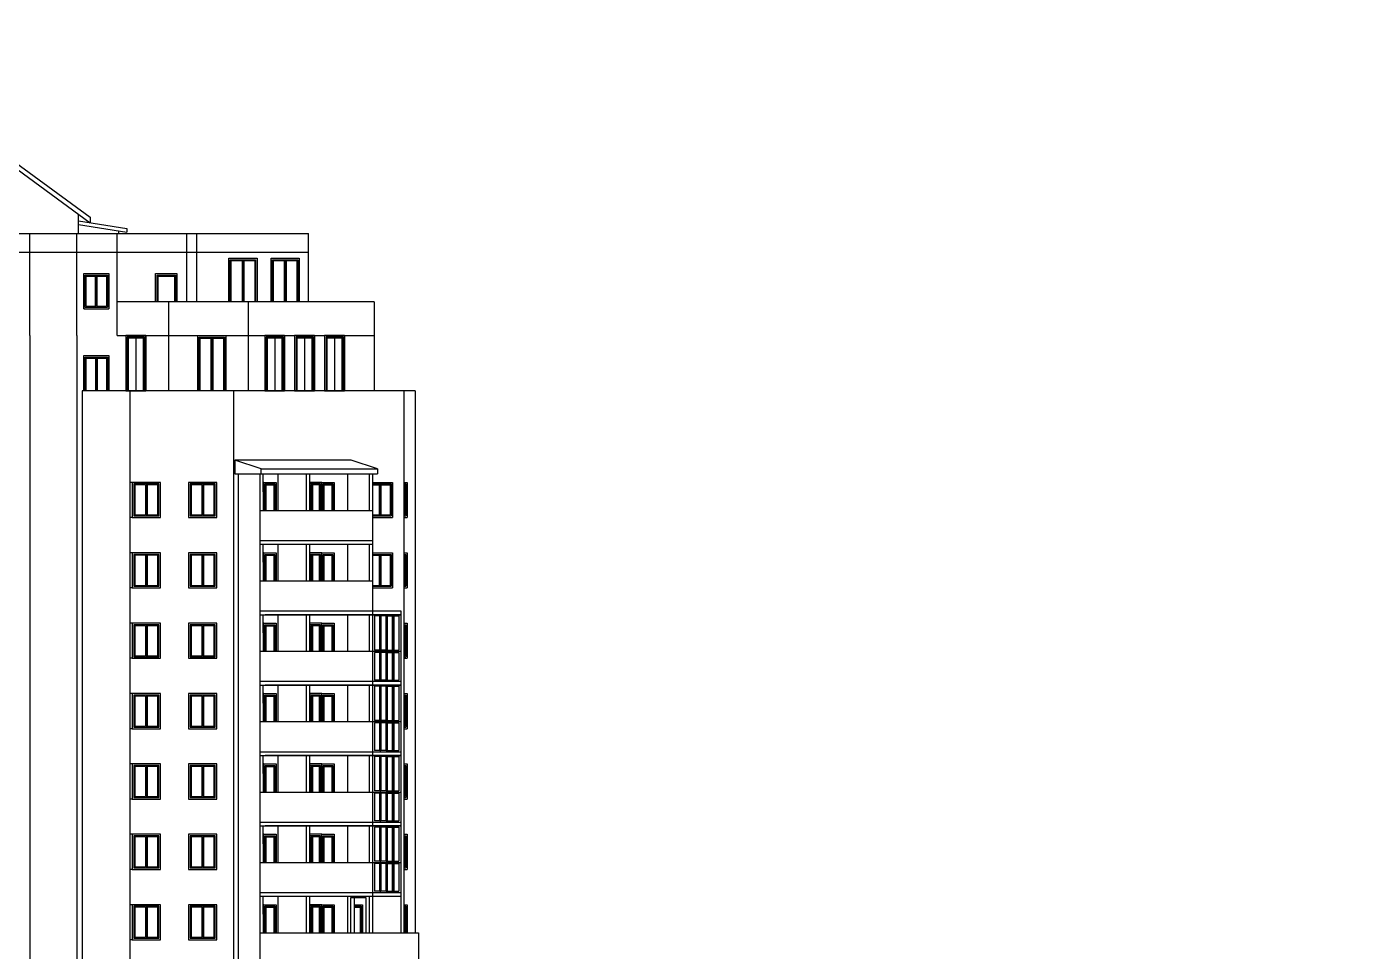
# Model space of a CAD drawing. Header units: inches. Extents: x -634 to 3638, y -6930911 to 5552.
# Drawn here: x 2093.6 to 2148.9, y 3494.1 to 3532.5 of the extents above; entities that cross this region are included whole.
import ezdxf

# ---------------------------------------------------------------- set-up
doc = ezdxf.new("R2010")
doc.units = ezdxf.units.IN
doc.header["$MEASUREMENT"] = 0
doc.linetypes.add('Dashed', pattern=[1128.888893, 564.444447, -564.444447])
for name, color, linetype, lineweight in [('ELEV', 134, 'Continuous', 18), ('фасады', 7, 'Continuous', 30), ('фасады2', 7, 'Continuous', 25)]:
    doc.layers.add(name, color=color, linetype=linetype, lineweight=lineweight)

msp = doc.modelspace()

# ---------------------------------------------------------------- hatches: boundary and pattern name
at = {"layer": 'ELEV', "linetype": 'Continuous'}
h = msp.add_hatch(dxfattribs=at)
h.set_pattern_fill('ANSI31', color=256, scale=0.01044, style=0)
h.set_pattern_definition([(45, (1262.311104, 3366.587935), (-0.02343928418428, 0.02343928418428), [])])
edge = h.paths.add_edge_path()
edge.add_ellipse((1445.78234, 3471.96182), major_axis=(0, 6932302.83262), ratio=0.00000001506, start_angle=89.999976115149, end_angle=270.000023884851)
edge.add_line((1445.67794, 3474.85168), (1445.67794, 3528.48347))
edge.add_line((1445.67794, 3528.48347), (1445.88675, 3528.48347))
edge.add_line((1445.88675, 3528.48347), (1445.88675, 3474.85168))

# ---------------------------------------------------------------- linework, layer by layer
at = {"layer": 'фасады', "ltscale": 100}
for points in [[(2091.6162, 3527.97699), (2096.28564, 3524.5706)], [(2091.6162, 3527.74701), (2096.28564, 3524.34061)], [(2095.80245, 3523.88932), (2095.80245, 3524.69311)], [(2096.28564, 3524.5706), (2096.28564, 3524.34061)], [(2095.80245, 3524.41825), (2097.80275, 3524.09686)], [(2095.80245, 3524.27039), (2097.80275, 3523.949)], [(2097.46569, 3523.88932), (2097.46569, 3524.00316)], [(2097.80275, 3524.09686), (2097.80275, 3523.949)], [(2079.46651, 3523.88932), (2105.34277, 3523.88932)], [(2093.78408, 3519.66538), (2093.78408, 3523.88932)], [(2095.72361, 3519.66538), (2095.72361, 3523.88932)], [(2097.39627, 3519.66538), (2097.39627, 3523.88932)], [(2100.2867, 3521.06687), (2100.2867, 3523.88932)], [(2100.69937, 3521.06687), (2100.69937, 3523.88932)], [(2105.34277, 3521.06687), (2105.34277, 3523.88932)], [(2105.34277, 3523.11071), (2091.6162, 3523.11071)], [(2099.53218, 3521.06687), (2097.39627, 3521.06687)], [(2099.53218, 3521.06687), (2099.53218, 3519.66538)], [(2108.06396, 3521.06687), (2099.53218, 3521.06687)], [(2102.83331, 3521.06687), (2102.83331, 3519.66538)], [(2108.06396, 3521.06687), (2108.06396, 3519.66538)], [(2093.78408, 3519.66538), (2093.78408, 3515.96701)], [(2095.72361, 3519.66538), (2095.72361, 3515.96701)], [(2097.39627, 3519.66538), (2108.06396, 3519.66538)], [(2099.53218, 3519.66538), (2099.53218, 3517.3685)], [(2099.53218, 3519.66538), (2099.53218, 3517.3685)], [(2102.83331, 3519.66538), (2102.83331, 3517.3685)], [(2102.83331, 3519.66538), (2102.83331, 3517.3685)], [(2108.06396, 3519.66538), (2108.06396, 3517.3685)], [(2095.95106, 3517.3685), (2095.95106, 3515.96701)], [(2109.7659, 3517.3685), (2095.95106, 3517.3685)], [(2097.93237, 3517.3685), (2097.93237, 3515.96701)], [(2102.22443, 3517.3685), (2102.22443, 3515.96701)], [(2109.29731, 3517.3685), (2109.29731, 3515.96701)], [(2109.7659, 3517.3685), (2109.7659, 3511.0034)], [(2093.78408, 3515.96701), (2093.78408, 3513.92317)], [(2095.72361, 3515.96701), (2095.72361, 3513.92317)], [(2095.95003, 3515.96701), (2095.95003, 3513.92317)], [(2097.93237, 3515.96701), (2097.93237, 3513.92317)], [(2102.22443, 3515.96701), (2102.22443, 3513.92317)], [(2109.29731, 3515.96701), (2109.29731, 3513.92317)], [(2102.27912, 3514.48771), (2102.27912, 3513.92317)], [(2108.19654, 3514.12652), (2108.19654, 3513.92317)], [(2093.78408, 3513.92317), (2093.78408, 3511.0034)], [(2095.72361, 3513.92317), (2095.72361, 3511.0034)], [(2095.95003, 3513.92317), (2095.95003, 3511.0034)], [(2097.93237, 3513.92317), (2097.93237, 3511.0034)], [(2102.22443, 3513.92317), (2102.22443, 3511.0034)], [(2102.27912, 3513.92317), (2108.19654, 3513.92317)], [(2102.41897, 3513.92317), (2102.41897, 3511.0034)], [(2103.31175, 3513.92317), (2103.31175, 3511.0034)], [(2103.44925, 3513.92317), (2103.45126, 3512.40489)], [(2104.06816, 3513.92317), (2104.06816, 3512.40489)], [(2105.24514, 3513.92318), (2105.24514, 3512.40489)], [(2105.38281, 3513.92318), (2105.38281, 3512.40489)], [(2106.95614, 3513.92317), (2106.95614, 3512.40489)], [(2107.85062, 3513.92318), (2107.85062, 3512.40489)], [(2107.98829, 3513.92318), (2107.98829, 3511.0034)], [(2109.29731, 3513.92317), (2109.29731, 3511.0034)], [(2109.7659, 3513.92317), (2109.7659, 3511.0034)], [(2103.31175, 3512.40489), (2107.98829, 3512.40489)], [(2093.78408, 3511.0034), (2093.78408, 3508.08363)], [(2095.72361, 3511.0034), (2095.72361, 3508.08363)], [(2095.95003, 3511.0034), (2095.95003, 3508.08363)], [(2097.93237, 3511.0034), (2097.93237, 3508.08363)], [(2102.22443, 3511.0034), (2102.22443, 3508.08363)], [(2102.41897, 3511.0034), (2102.41897, 3508.08363)], [(2103.31175, 3511.15912), (2107.99052, 3511.15912)], [(2103.31175, 3511.0034), (2103.31175, 3508.08363)], [(2103.31175, 3511.0034), (2107.98829, 3511.0034)], [(2103.44941, 3511.0034), (2103.45126, 3509.48512)], [(2104.06816, 3511.0034), (2104.06816, 3509.48512)], [(2105.24514, 3511.0034), (2105.24514, 3509.48512)], [(2105.38281, 3511.0034), (2105.38281, 3509.48512)], [(2106.95614, 3511.0034), (2106.95614, 3509.48512)], [(2107.85062, 3511.0034), (2107.85062, 3509.48512)], [(2107.98829, 3511.0034), (2107.98829, 3508.08363)], [(2109.29731, 3511.0034), (2109.29731, 3508.08363)], [(2109.7659, 3511.0034), (2109.7659, 3508.08363)], [(2103.31175, 3509.48512), (2107.98829, 3509.48512)], [(2093.78408, 3508.08363), (2093.78408, 3505.16386)], [(2095.72361, 3508.08363), (2095.72361, 3505.16386)], [(2095.95003, 3508.08363), (2095.95003, 3505.16386)], [(2097.93237, 3508.08363), (2097.93237, 3505.16386)], [(2102.22443, 3508.08363), (2102.22443, 3505.16386)], [(2102.41897, 3508.08363), (2102.41897, 3505.16386)], [(2103.31175, 3508.23935), (2109.15965, 3508.23935)], [(2103.31175, 3508.08363), (2103.31175, 3505.16386)], [(2103.31175, 3508.08363), (2109.15965, 3508.08363)], [(2103.44941, 3508.08363), (2103.45126, 3506.56535)], [(2104.06816, 3508.08363), (2104.06816, 3506.56535)], [(2105.24514, 3508.08363), (2105.24514, 3506.56535)], [(2105.38281, 3508.08363), (2105.38281, 3506.56535)], [(2106.95614, 3508.08363), (2106.95614, 3506.56535)], [(2107.85062, 3508.08363), (2107.85062, 3506.56535)], [(2107.98829, 3508.08363), (2107.98829, 3505.16386)], [(2109.15965, 3508.23935), (2109.15965, 3505.16386)], [(2109.29731, 3508.08363), (2109.29731, 3505.16386)], [(2109.7659, 3508.08363), (2109.7659, 3505.16386)], [(2103.31175, 3506.56535), (2107.98829, 3506.56535)], [(2093.78408, 3505.16386), (2093.78408, 3502.24409)], [(2095.72361, 3505.16386), (2095.72361, 3502.24409)], [(2095.95003, 3505.16386), (2095.95003, 3502.24409)], [(2097.93237, 3505.16386), (2097.93237, 3502.24409)], [(2102.22443, 3505.16386), (2102.22443, 3502.24409)], [(2102.41897, 3505.16386), (2102.41897, 3502.24409)], [(2103.31175, 3505.31959), (2109.15965, 3505.31959)], [(2103.31175, 3505.16386), (2103.31175, 3502.24409)], [(2103.31175, 3505.16386), (2109.15965, 3505.16386)], [(2103.31175, 3505.16386), (2109.15965, 3505.16386)], [(2103.44941, 3505.16386), (2103.45126, 3503.64558)], [(2104.06816, 3505.16386), (2104.06816, 3503.64558)], [(2105.24514, 3505.16386), (2105.24514, 3503.64558)], [(2105.38281, 3505.16386), (2105.38281, 3503.64558)], [(2106.95614, 3505.16386), (2106.95614, 3503.64558)], [(2107.85062, 3505.16386), (2107.85062, 3503.64558)], [(2107.98829, 3505.16386), (2107.98829, 3502.24409)], [(2109.15965, 3505.16386), (2109.15965, 3502.24409)], [(2109.29731, 3505.16386), (2109.29731, 3502.24409)], [(2109.7659, 3505.16386), (2109.7659, 3502.24409)], [(2103.31175, 3503.64558), (2107.98829, 3503.64558)], [(2103.31175, 3502.39982), (2109.15965, 3502.39982)], [(2093.78408, 3502.24409), (2093.78408, 3499.32433)], [(2095.72361, 3502.24409), (2095.72361, 3499.32433)], [(2095.95003, 3502.24409), (2095.95003, 3499.32433)], [(2097.93237, 3502.24409), (2097.93237, 3499.32433)], [(2102.22443, 3502.24409), (2102.22443, 3499.32433)], [(2102.41897, 3502.24409), (2102.41897, 3499.32433)], [(2103.31175, 3502.24409), (2103.31175, 3499.32433)], [(2103.31175, 3502.24409), (2109.15965, 3502.24409)], [(2103.44941, 3502.24409), (2103.45126, 3500.72581)], [(2104.06816, 3502.24409), (2104.06816, 3500.72581)], [(2105.24514, 3502.24409), (2105.24514, 3500.72581)], [(2105.38281, 3502.24409), (2105.38281, 3500.72581)], [(2106.95614, 3502.24409), (2106.95614, 3500.72581)], [(2107.85062, 3502.24409), (2107.85062, 3500.72581)], [(2107.98829, 3502.24409), (2107.98829, 3499.32433)], [(2109.15965, 3502.24409), (2109.15965, 3499.32433)], [(2109.29731, 3502.24409), (2109.29731, 3499.32433)], [(2109.7659, 3502.24409), (2109.7659, 3499.32433)], [(2103.31175, 3500.72581), (2107.98829, 3500.72581)], [(2093.78408, 3499.32433), (2093.78408, 3496.40456)], [(2095.72361, 3499.32433), (2095.72361, 3496.40456)], [(2095.95003, 3499.32433), (2095.95003, 3496.40456)], [(2097.93237, 3499.32433), (2097.93237, 3496.40456)], [(2102.22443, 3499.32433), (2102.22443, 3496.40456)], [(2102.41897, 3499.32433), (2102.41897, 3496.40456)], [(2103.31175, 3499.48005), (2109.15965, 3499.48005)], [(2103.31175, 3499.32433), (2103.31175, 3496.40456)], [(2103.31175, 3499.32433), (2109.15965, 3499.32433)], [(2103.44941, 3499.32433), (2103.45126, 3497.80605)], [(2104.06816, 3499.32433), (2104.06816, 3497.80605)], [(2105.24514, 3499.32433), (2105.24514, 3497.80605)], [(2105.38281, 3499.32433), (2105.38281, 3497.80605)], [(2106.95614, 3499.32433), (2106.95614, 3497.80605)], [(2107.85062, 3499.32433), (2107.85062, 3497.80605)], [(2107.98829, 3499.32433), (2107.98829, 3496.40456)], [(2109.15965, 3499.32433), (2109.15965, 3496.40456)], [(2109.29731, 3499.32433), (2109.29731, 3496.40456)], [(2109.7659, 3499.32433), (2109.7659, 3496.40456)], [(2103.31175, 3497.80605), (2107.98829, 3497.80605)], [(2093.78408, 3496.40456), (2093.78408, 3493.48479)], [(2095.72361, 3496.40456), (2095.72361, 3493.48479)], [(2095.95003, 3496.40456), (2095.95003, 3493.48479)], [(2097.93237, 3496.40456), (2097.93237, 3493.48479)], [(2102.22443, 3496.40456), (2102.22443, 3493.48479)], [(2102.41897, 3496.40456), (2102.41897, 3493.48479)], [(2103.31175, 3496.56028), (2109.15965, 3496.56028)], [(2103.31175, 3496.40456), (2103.31175, 3493.48479)], [(2103.31175, 3496.40456), (2109.15965, 3496.40456)], [(2103.44941, 3496.40456), (2103.45126, 3494.88628)], [(2104.06816, 3496.40456), (2104.06816, 3494.88628)], [(2105.24514, 3496.40456), (2105.24514, 3494.88628)], [(2105.38281, 3496.40456), (2105.38281, 3494.88628)], [(2106.95614, 3496.40456), (2106.95614, 3494.88628)], [(2107.09307, 3494.88628), (2107.09307, 3496.34616), (2107.71175, 3496.34616), (2107.71175, 3494.88628)], [(2107.23073, 3496.34616), (2107.23073, 3494.88628)], [(2107.85062, 3496.40456), (2107.85062, 3494.88628)], [(2107.98829, 3496.40456), (2107.98829, 3494.88628)], [(2109.15965, 3496.40456), (2109.15965, 3494.88628)], [(2109.29731, 3496.40456), (2109.29731, 3494.88628)], [(2109.7659, 3496.40456), (2109.7659, 3494.88628)], [(2103.31175, 3494.88628), (2109.89854, 3494.88628)], [(2109.89854, 3494.88628), (2109.89854, 3493.48479)]]:
    msp.add_lwpolyline(points, dxfattribs=at)
at = {"layer": 'фасады', "linetype": 'Dashed', "ltscale": 100}
for points in [[(2103.37375, 3514.12657), (2102.27912, 3514.48771)], [(2107.10174, 3514.48771), (2102.27912, 3514.48771)], [(2103.37374, 3513.92317), (2103.37377, 3514.12657), (2108.19654, 3514.12652)], [(2108.19654, 3514.12652), (2107.10191, 3514.48766)], [(2109.15965, 3508.08363), (2103.54396, 3508.08363)], [(2109.15965, 3508.08363), (2103.54396, 3508.08363)], [(2109.15965, 3505.16386), (2103.54396, 3505.16386)], [(2109.15965, 3505.16386), (2103.54396, 3505.16386)], [(2109.15965, 3502.24409), (2103.54396, 3502.24409)], [(2109.15965, 3499.32433), (2103.54396, 3499.32433)]]:
    msp.add_lwpolyline(points, dxfattribs=at)
at = {"layer": 'фасады2', "ltscale": 100}
for p, q in [((2102.09232, 3521.06687), (2102.09232, 3522.809)), ((2102.09232, 3522.809), (2103.14344, 3522.809)), ((2103.14344, 3522.809), (2103.14344, 3521.06687)), ((2103.84428, 3521.06687), (2103.84428, 3522.809)), ((2103.84428, 3522.809), (2104.8954, 3522.809)), ((2104.8954, 3522.809), (2104.8954, 3521.06687)), ((2102.13125, 3521.06687), (2102.13125, 3522.77007)), ((2102.13125, 3522.77007), (2102.57895, 3522.77007)), ((2102.65681, 3522.77007), (2103.10451, 3522.77007)), ((2103.10451, 3522.77007), (2103.10451, 3521.06687)), ((2103.88321, 3521.06687), (2103.88321, 3522.77007)), ((2103.88321, 3522.77007), (2104.33091, 3522.77007)), ((2104.40877, 3522.77007), (2104.85647, 3522.77007)), ((2104.85647, 3522.77007), (2104.85647, 3521.06687)), ((2096.07861, 3520.84303), (2096.07861, 3522.16665)), ((2096.07861, 3522.16665), (2096.99381, 3522.16665)), ((2096.11754, 3520.88196), (2096.11754, 3522.12772)), ((2096.11754, 3522.12772), (2096.49728, 3522.12772)), ((2096.49728, 3520.88196), (2096.49728, 3522.12772)), ((2096.53621, 3520.84303), (2096.53621, 3522.16665)), ((2096.57514, 3520.88196), (2096.57514, 3522.12772)), ((2096.57514, 3522.12772), (2096.95488, 3522.12772)), ((2096.95488, 3522.12772), (2096.95488, 3520.88196)), ((2096.99381, 3522.16665), (2096.99381, 3520.84303)), ((2099.05628, 3521.06687), (2099.05628, 3522.16665)), ((2099.05628, 3522.16665), (2099.81542, 3522.16665)), ((2099.09521, 3521.06687), (2099.09521, 3522.12772)), ((2099.09521, 3522.12772), (2099.77649, 3522.12772)), ((2099.77649, 3522.12772), (2099.77649, 3521.06687)), ((2099.81542, 3522.16665), (2099.81542, 3521.06687)), ((2096.02021, 3520.7749), (2097.0522, 3520.7749)), ((2096.07861, 3520.84303), (2096.99381, 3520.84303)), ((2096.11754, 3520.88196), (2096.49728, 3520.88196)), ((2096.57514, 3520.88196), (2096.95488, 3520.88196)), ((2097.82149, 3519.59726), (2097.82149, 3517.3685)), ((2098.53197, 3519.59726), (2097.82149, 3519.59726)), ((2097.86042, 3519.55833), (2097.86042, 3517.3685)), ((2098.49304, 3519.55833), (2097.86042, 3519.55833)), ((2098.49304, 3517.3685), (2098.49304, 3519.55833)), ((2098.53197, 3517.3685), (2098.53197, 3519.59726)), ((2100.8035, 3517.3685), (2100.8035, 3519.59726)), ((2100.8035, 3519.59726), (2101.85461, 3519.59726)), ((2100.84243, 3517.3685), (2100.84243, 3519.55833)), ((2100.84243, 3519.55833), (2101.29013, 3519.55833)), ((2101.36799, 3519.55833), (2101.81568, 3519.55833)), ((2101.81568, 3519.55833), (2101.81568, 3517.3685)), ((2101.85461, 3519.59726), (2101.85461, 3517.3685)), ((2103.57894, 3519.59726), (2103.57894, 3517.3685)), ((2104.28941, 3519.59726), (2103.57894, 3519.59726)), ((2103.61787, 3519.55833), (2103.61787, 3517.3685)), ((2104.25048, 3519.55833), (2103.61787, 3519.55833)), ((2104.25048, 3517.3685), (2104.25048, 3519.55833)), ((2104.28941, 3517.3685), (2104.28941, 3519.59726)), ((2104.81912, 3519.59726), (2104.81912, 3517.3685)), ((2105.5296, 3519.59726), (2104.81912, 3519.59726)), ((2104.85805, 3519.55833), (2104.85805, 3517.3685)), ((2105.49067, 3519.55833), (2104.85805, 3519.55833)), ((2105.49067, 3517.3685), (2105.49067, 3519.55833)), ((2105.5296, 3517.3685), (2105.5296, 3519.59726)), ((2106.06339, 3519.59726), (2106.06339, 3517.3685)), ((2106.77387, 3519.59726), (2106.06339, 3519.59726)), ((2106.10232, 3519.55833), (2106.10232, 3517.3685)), ((2106.73494, 3519.55833), (2106.10232, 3519.55833)), ((2106.73494, 3517.3685), (2106.73494, 3519.55833)), ((2106.77387, 3517.3685), (2106.77387, 3519.59726)), ((2096.07861, 3517.3685), (2096.07861, 3518.76026)), ((2096.07861, 3518.76026), (2096.99378, 3518.76026)), ((2096.11754, 3517.3685), (2096.11754, 3518.72133)), ((2096.11754, 3518.72133), (2096.49726, 3518.72133)), ((2096.57512, 3518.72133), (2096.95485, 3518.72133)), ((2096.95485, 3518.72133), (2096.95485, 3517.3685)), ((2096.99378, 3518.76026), (2096.99378, 3517.3685)), ((2103.54335, 3513.50467), (2103.94238, 3513.50467)), ((2103.54335, 3512.40489), (2103.54335, 3513.50467)), ((2103.58228, 3512.40489), (2103.58228, 3513.46574)), ((2103.58228, 3513.46574), (2103.90345, 3513.46574)), ((2103.90345, 3513.46574), (2103.90345, 3512.40489)), ((2103.94238, 3513.50467), (2103.94238, 3512.40489)), ((2105.83183, 3513.50467), (2105.38278, 3513.50467)), ((2105.42111, 3513.46574), (2105.38278, 3513.46574)), ((2105.7929, 3513.46574), (2105.49897, 3513.46574)), ((2105.7929, 3512.40489), (2105.7929, 3513.46574)), ((2105.83183, 3512.40489), (2105.83183, 3513.50467)), ((2105.94862, 3513.50467), (2106.34765, 3513.50467)), ((2105.94862, 3512.40489), (2105.94862, 3513.50467)), ((2105.98755, 3512.40489), (2105.98755, 3513.46574)), ((2105.98755, 3513.46574), (2106.30872, 3513.46574)), ((2106.30872, 3513.46574), (2106.30872, 3512.40489)), ((2106.34765, 3513.50467), (2106.34765, 3512.40489)), ((2107.98829, 3513.50467), (2108.7592, 3513.50467)), ((2107.98829, 3513.46574), (2108.26321, 3513.46574)), ((2108.3008, 3513.50467), (2108.3008, 3512.18104)), ((2108.33838, 3513.46574), (2108.72161, 3513.46574)), ((2108.7592, 3513.50467), (2108.7592, 3512.18104)), ((2108.8176, 3513.5728), (2108.8176, 3512.11291)), ((2109.29731, 3513.50467), (2109.37521, 3513.50467)), ((2109.29731, 3513.46574), (2109.33763, 3513.46574)), ((2109.37521, 3513.50467), (2109.37521, 3512.18104)), ((2109.43361, 3513.5728), (2109.43361, 3512.11291)), ((2107.98829, 3512.21997), (2108.26321, 3512.21997)), ((2107.98829, 3512.18104), (2108.7592, 3512.18104)), ((2108.33838, 3512.21997), (2108.72161, 3512.21997)), ((2109.29731, 3512.21997), (2109.33763, 3512.21997)), ((2109.29731, 3512.18104), (2109.37521, 3512.18104)), ((2108.8176, 3510.65303), (2108.8176, 3509.19315)), ((2109.43361, 3510.65303), (2109.43361, 3509.19315)), ((2103.54335, 3510.5849), (2103.94238, 3510.5849)), ((2103.54335, 3509.48512), (2103.54335, 3510.5849)), ((2103.58228, 3509.48512), (2103.58228, 3510.54597)), ((2103.58228, 3510.54597), (2103.90345, 3510.54597)), ((2103.90345, 3510.54597), (2103.90345, 3509.48512)), ((2103.94238, 3510.5849), (2103.94238, 3509.48512)), ((2105.83183, 3510.5849), (2105.38278, 3510.5849)), ((2105.42111, 3510.54597), (2105.38278, 3510.54597)), ((2105.7929, 3510.54597), (2105.49897, 3510.54597)), ((2105.7929, 3509.48512), (2105.7929, 3510.54597)), ((2105.83183, 3509.48512), (2105.83183, 3510.5849)), ((2105.94862, 3510.5849), (2106.34765, 3510.5849)), ((2105.94862, 3509.48512), (2105.94862, 3510.5849)), ((2105.98755, 3509.48512), (2105.98755, 3510.54597)), ((2105.98755, 3510.54597), (2106.30872, 3510.54597)), ((2106.30872, 3510.54597), (2106.30872, 3509.48512)), ((2106.34765, 3510.5849), (2106.34765, 3509.48512)), ((2107.98829, 3510.5849), (2108.7592, 3510.5849)), ((2107.98829, 3510.54597), (2108.26321, 3510.54597)), ((2108.3008, 3510.5849), (2108.3008, 3509.26127)), ((2108.33838, 3510.54597), (2108.72161, 3510.54597)), ((2108.7592, 3510.5849), (2108.7592, 3509.26127)), ((2109.29731, 3510.5849), (2109.37521, 3510.5849)), ((2109.29731, 3510.54597), (2109.33763, 3510.54597)), ((2109.37521, 3510.5849), (2109.37521, 3509.26127)), ((2107.98829, 3509.3002), (2108.26321, 3509.3002)), ((2107.98829, 3509.26127), (2108.7592, 3509.26127)), ((2108.33838, 3509.3002), (2108.72161, 3509.3002)), ((2109.29731, 3509.3002), (2109.33763, 3509.3002)), ((2109.29731, 3509.26127), (2109.37521, 3509.26127)), ((2103.54335, 3507.66513), (2103.94238, 3507.66513)), ((2103.54335, 3506.56535), (2103.54335, 3507.66513)), ((2103.58228, 3506.56535), (2103.58228, 3507.6262)), ((2103.58228, 3507.6262), (2103.90345, 3507.6262)), ((2103.90345, 3507.6262), (2103.90345, 3506.56535)), ((2103.94238, 3507.66513), (2103.94238, 3506.56535)), ((2105.83183, 3507.66513), (2105.38278, 3507.66513)), ((2105.42111, 3507.6262), (2105.38278, 3507.6262)), ((2105.7929, 3507.6262), (2105.49897, 3507.6262)), ((2105.7929, 3506.56535), (2105.7929, 3507.6262)), ((2105.83183, 3506.56535), (2105.83183, 3507.66513)), ((2105.94862, 3507.66513), (2106.34765, 3507.66513)), ((2105.94862, 3506.56535), (2105.94862, 3507.66513)), ((2105.98755, 3506.56535), (2105.98755, 3507.6262)), ((2105.98755, 3507.6262), (2106.30872, 3507.6262)), ((2106.30872, 3507.6262), (2106.30872, 3506.56535)), ((2106.34765, 3507.66513), (2106.34765, 3506.56535)), ((2109.29731, 3507.66513), (2109.37521, 3507.66513)), ((2109.29731, 3507.6262), (2109.33763, 3507.6262)), ((2109.37521, 3507.66513), (2109.37521, 3506.3415)), ((2109.43361, 3507.73326), (2109.43361, 3506.27338)), ((2109.29731, 3506.38043), (2109.33763, 3506.38043)), ((2109.29731, 3506.3415), (2109.37521, 3506.3415)), ((2103.54335, 3504.74536), (2103.94238, 3504.74536)), ((2103.54335, 3503.64558), (2103.54335, 3504.74536)), ((2103.58228, 3503.64558), (2103.58228, 3504.70643)), ((2103.58228, 3504.70643), (2103.90345, 3504.70643)), ((2103.90345, 3504.70643), (2103.90345, 3503.64558)), ((2103.94238, 3504.74536), (2103.94238, 3503.64558)), ((2105.83183, 3504.74536), (2105.38278, 3504.74536)), ((2105.42111, 3504.70643), (2105.38278, 3504.70643)), ((2105.7929, 3504.70643), (2105.49897, 3504.70643)), ((2105.7929, 3503.64558), (2105.7929, 3504.70643)), ((2105.83183, 3503.64558), (2105.83183, 3504.74536)), ((2105.94862, 3504.74536), (2106.34765, 3504.74536)), ((2105.94862, 3503.64558), (2105.94862, 3504.74536)), ((2105.98755, 3503.64558), (2105.98755, 3504.70643)), ((2105.98755, 3504.70643), (2106.30872, 3504.70643)), ((2106.30872, 3504.70643), (2106.30872, 3503.64558)), ((2106.34765, 3504.74536), (2106.34765, 3503.64558)), ((2109.29731, 3504.74536), (2109.37521, 3504.74536)), ((2109.29731, 3504.70643), (2109.33763, 3504.70643)), ((2109.37521, 3504.74536), (2109.37521, 3503.42173)), ((2109.43361, 3504.81349), (2109.43361, 3503.35361)), ((2109.29731, 3503.46067), (2109.33763, 3503.46067)), ((2109.29731, 3503.42173), (2109.37521, 3503.42173)), ((2103.54335, 3501.82559), (2103.94238, 3501.82559)), ((2103.54335, 3500.72581), (2103.54335, 3501.82559)), ((2103.94238, 3501.82559), (2103.94238, 3500.72581)), ((2105.83183, 3501.82559), (2105.38278, 3501.82559)), ((2105.83183, 3500.72581), (2105.83183, 3501.82559)), ((2105.94862, 3501.82559), (2106.34765, 3501.82559)), ((2105.94862, 3500.72581), (2105.94862, 3501.82559)), ((2106.34765, 3501.82559), (2106.34765, 3500.72581)), ((2109.29731, 3501.82559), (2109.37521, 3501.82559)), ((2109.37521, 3501.82559), (2109.37521, 3500.50197)), ((2109.43361, 3501.89372), (2109.43361, 3500.43384)), ((2103.58228, 3500.72581), (2103.58228, 3501.78666)), ((2103.58228, 3501.78666), (2103.90345, 3501.78666)), ((2103.90345, 3501.78666), (2103.90345, 3500.72581)), ((2105.42111, 3501.78666), (2105.38278, 3501.78666)), ((2105.7929, 3501.78666), (2105.49897, 3501.78666)), ((2105.7929, 3500.72581), (2105.7929, 3501.78666)), ((2105.98755, 3500.72581), (2105.98755, 3501.78666)), ((2105.98755, 3501.78666), (2106.30872, 3501.78666)), ((2106.30872, 3501.78666), (2106.30872, 3500.72581)), ((2109.29731, 3501.78666), (2109.33763, 3501.78666)), ((2109.29731, 3500.5409), (2109.33763, 3500.5409)), ((2109.29731, 3500.50197), (2109.37521, 3500.50197)), ((2103.54335, 3498.90583), (2103.94238, 3498.90583)), ((2103.54335, 3497.80605), (2103.54335, 3498.90583)), ((2103.58228, 3497.80605), (2103.58228, 3498.86689)), ((2103.58228, 3498.86689), (2103.90345, 3498.86689)), ((2103.90345, 3498.86689), (2103.90345, 3497.80605)), ((2103.94238, 3498.90583), (2103.94238, 3497.80605)), ((2105.83183, 3498.90583), (2105.38278, 3498.90583)), ((2105.42111, 3498.86689), (2105.38278, 3498.86689)), ((2105.7929, 3498.86689), (2105.49897, 3498.86689)), ((2105.7929, 3497.80605), (2105.7929, 3498.86689)), ((2105.83183, 3497.80605), (2105.83183, 3498.90583)), ((2105.94862, 3498.90583), (2106.34765, 3498.90583)), ((2105.94862, 3497.80605), (2105.94862, 3498.90583)), ((2105.98755, 3497.80605), (2105.98755, 3498.86689)), ((2105.98755, 3498.86689), (2106.30872, 3498.86689)), ((2106.30872, 3498.86689), (2106.30872, 3497.80605)), ((2106.34765, 3498.90583), (2106.34765, 3497.80605)), ((2109.29731, 3498.90583), (2109.37521, 3498.90583)), ((2109.29731, 3498.86689), (2109.33763, 3498.86689)), ((2109.37521, 3498.90583), (2109.37521, 3497.5822)), ((2109.43361, 3498.97395), (2109.43361, 3497.51407)), ((2109.29731, 3497.62113), (2109.33763, 3497.62113)), ((2109.29731, 3497.5822), (2109.37521, 3497.5822)), ((2103.54335, 3495.98606), (2103.94238, 3495.98606)), ((2103.54335, 3494.88628), (2103.54335, 3495.98606)), ((2103.58228, 3494.88628), (2103.58228, 3495.94713)), ((2103.58228, 3495.94713), (2103.90345, 3495.94713)), ((2103.90345, 3495.94713), (2103.90345, 3494.88628)), ((2103.94238, 3495.98606), (2103.94238, 3494.88628)), ((2105.83183, 3495.98606), (2105.38278, 3495.98606)), ((2105.42111, 3495.94713), (2105.38278, 3495.94713)), ((2105.7929, 3495.94713), (2105.49897, 3495.94713)), ((2105.7929, 3494.88628), (2105.7929, 3495.94713)), ((2105.83183, 3494.88628), (2105.83183, 3495.98606)), ((2105.94862, 3495.98606), (2106.34765, 3495.98606)), ((2105.94862, 3494.88628), (2105.94862, 3495.98606)), ((2105.98755, 3494.88628), (2105.98755, 3495.94713)), ((2105.98755, 3495.94713), (2106.30872, 3495.94713)), ((2106.30872, 3495.94713), (2106.30872, 3494.88628)), ((2106.34765, 3495.98606), (2106.34765, 3494.88628)), ((2107.23073, 3495.98606), (2107.5217, 3495.98606)), ((2107.23073, 3495.94713), (2107.48277, 3495.94713)), ((2107.48277, 3495.94713), (2107.48277, 3494.88628)), ((2107.5217, 3495.98606), (2107.5217, 3494.88628)), ((2109.29731, 3495.98606), (2109.37521, 3495.98606)), ((2109.29731, 3495.94713), (2109.33763, 3495.94713)), ((2109.37521, 3495.98606), (2109.37521, 3494.88628)), ((2109.43361, 3496.05418), (2109.43361, 3494.88628))]:
    msp.add_line(p, q, dxfattribs=at)
for points in [[(2102.03393, 3522.87713), (2103.20184, 3522.87713), (2103.20184, 3521.06687), (2102.03393, 3521.06687)], [(2103.78588, 3522.87713), (2104.95379, 3522.87713), (2104.95379, 3521.06687), (2103.78588, 3521.06687)], [(2098.99788, 3522.23478), (2099.87381, 3522.23478), (2099.87381, 3521.06687), (2098.99788, 3521.06687)], [(2098.59037, 3519.66538), (2097.7631, 3519.66538), (2097.7631, 3517.3685), (2098.59037, 3517.3685)], [(2100.7451, 3519.66538), (2101.91301, 3519.66538), (2101.91301, 3517.3685), (2100.7451, 3517.3685)], [(2104.34781, 3519.66538), (2103.52054, 3519.66538), (2103.52054, 3517.3685), (2104.34781, 3517.3685)], [(2105.588, 3519.66538), (2104.76073, 3519.66538), (2104.76073, 3517.3685), (2105.588, 3517.3685)], [(2106.83227, 3519.66538), (2106.005, 3519.66538), (2106.005, 3517.3685), (2106.83227, 3517.3685)], [(2096.02021, 3518.82838), (2097.05218, 3518.82838), (2097.05218, 3517.3685), (2096.02021, 3517.3685)], [(2099.1976, 3513.5728), (2098.02969, 3513.5728), (2098.02969, 3512.11291), (2099.1976, 3512.11291)], [(2099.12947, 3513.50467), (2098.09782, 3513.50467), (2098.09782, 3512.18104), (2099.12947, 3512.18104)], [(2101.53358, 3513.5728), (2100.36567, 3513.5728), (2100.36567, 3512.11291), (2101.53358, 3512.11291)], [(2101.46545, 3513.50467), (2100.4338, 3513.50467), (2100.4338, 3512.18104), (2101.46545, 3512.18104)], [(2099.1976, 3510.65303), (2098.02969, 3510.65303), (2098.02969, 3509.19315), (2099.1976, 3509.19315)], [(2101.53358, 3510.65303), (2100.36567, 3510.65303), (2100.36567, 3509.19315), (2101.53358, 3509.19315)], [(2099.12947, 3510.5849), (2098.09782, 3510.5849), (2098.09782, 3509.26127), (2099.12947, 3509.26127)], [(2101.46545, 3510.5849), (2100.4338, 3510.5849), (2100.4338, 3509.26127), (2101.46545, 3509.26127)], [(2099.1976, 3507.73326), (2098.02969, 3507.73326), (2098.02969, 3506.27338), (2099.1976, 3506.27338)], [(2099.12947, 3507.66513), (2098.09782, 3507.66513), (2098.09782, 3506.3415), (2099.12947, 3506.3415)], [(2101.53358, 3507.73326), (2100.36567, 3507.73326), (2100.36567, 3506.27338), (2101.53358, 3506.27338)], [(2101.46545, 3507.66513), (2100.4338, 3507.66513), (2100.4338, 3506.3415), (2101.46545, 3506.3415)], [(2099.1976, 3504.81349), (2098.02969, 3504.81349), (2098.02969, 3503.35361), (2099.1976, 3503.35361)], [(2099.12947, 3504.74536), (2098.09782, 3504.74536), (2098.09782, 3503.42173), (2099.12947, 3503.42173)], [(2101.53358, 3504.81349), (2100.36567, 3504.81349), (2100.36567, 3503.35361), (2101.53358, 3503.35361)], [(2101.46545, 3504.74536), (2100.4338, 3504.74536), (2100.4338, 3503.42173), (2101.46545, 3503.42173)], [(2099.1976, 3501.89372), (2098.02969, 3501.89372), (2098.02969, 3500.43384), (2099.1976, 3500.43384)], [(2099.12947, 3501.82559), (2098.09782, 3501.82559), (2098.09782, 3500.50197), (2099.12947, 3500.50197)], [(2101.53358, 3501.89372), (2100.36567, 3501.89372), (2100.36567, 3500.43384), (2101.53358, 3500.43384)], [(2101.46545, 3501.82559), (2100.4338, 3501.82559), (2100.4338, 3500.50197), (2101.46545, 3500.50197)], [(2099.1976, 3498.97395), (2098.02969, 3498.97395), (2098.02969, 3497.51407), (2099.1976, 3497.51407)], [(2099.12947, 3498.90583), (2098.09782, 3498.90583), (2098.09782, 3497.5822), (2099.12947, 3497.5822)], [(2101.53358, 3498.97395), (2100.36567, 3498.97395), (2100.36567, 3497.51407), (2101.53358, 3497.51407)], [(2101.46545, 3498.90583), (2100.4338, 3498.90583), (2100.4338, 3497.5822), (2101.46545, 3497.5822)], [(2099.1976, 3496.05418), (2098.02969, 3496.05418), (2098.02969, 3494.5943), (2099.1976, 3494.5943)], [(2099.12947, 3495.98606), (2098.09782, 3495.98606), (2098.09782, 3494.66243), (2099.12947, 3494.66243)], [(2101.53358, 3496.05418), (2100.36567, 3496.05418), (2100.36567, 3494.5943), (2101.53358, 3494.5943)], [(2101.46545, 3495.98606), (2100.4338, 3495.98606), (2100.4338, 3494.66243), (2101.46545, 3494.66243)]]:
    msp.add_lwpolyline(points, close=True, dxfattribs=at)
at = {"layer": 'фасады2', "linetype": 'Dashed', "ltscale": 100}
for points in [[(2102.61788, 3522.809), (2102.61788, 3521.06687)], [(2104.36984, 3522.809), (2104.36984, 3521.06687)], [(2102.57895, 3522.77007), (2102.57895, 3521.06687)], [(2102.65681, 3522.77007), (2102.65681, 3521.06687)], [(2104.33091, 3522.77007), (2104.33091, 3521.06687)], [(2104.40877, 3522.77007), (2104.40877, 3521.06687)], [(2098.17673, 3519.59726), (2098.17673, 3517.3685)], [(2101.29013, 3519.55833), (2101.29013, 3517.3685)], [(2101.32906, 3519.59726), (2101.32906, 3517.3685)], [(2101.36799, 3519.55833), (2101.36799, 3517.3685)], [(2103.93417, 3519.59726), (2103.93417, 3517.3685)], [(2105.17436, 3519.59726), (2105.17436, 3517.3685)], [(2106.41863, 3519.59726), (2106.41863, 3517.3685)], [(2096.49726, 3518.72133), (2096.49726, 3517.3685)], [(2096.53619, 3518.76026), (2096.53619, 3517.3685)], [(2096.57512, 3518.72133), (2096.57512, 3517.3685)], [(2108.06765, 3508.03497), (2108.06765, 3506.61402)], [(2108.2769, 3508.03497), (2108.06765, 3508.03497)], [(2108.2769, 3508.03497), (2108.2769, 3506.61402)], [(2108.3061, 3508.08363), (2108.3061, 3506.56535)], [(2108.3353, 3508.03497), (2108.3353, 3506.61402)], [(2108.54455, 3508.03497), (2108.3353, 3508.03497)], [(2108.54455, 3508.03497), (2108.54455, 3506.61402)], [(2108.57375, 3508.08363), (2108.57375, 3506.56535)], [(2108.60294, 3508.03497), (2108.60294, 3506.61402)], [(2108.60294, 3508.03497), (2108.81219, 3508.03497)], [(2108.81219, 3508.03497), (2108.81219, 3506.61402)], [(2108.84139, 3508.08363), (2108.84139, 3506.56535)], [(2108.87059, 3508.03497), (2108.87059, 3506.61402)], [(2108.87059, 3508.03497), (2109.07984, 3508.03497)], [(2109.07984, 3508.03497), (2109.07984, 3506.61402)], [(2108.2769, 3506.61402), (2108.06765, 3506.61402)], [(2108.06765, 3506.51669), (2108.06765, 3505.36825)], [(2108.2769, 3506.51669), (2108.06765, 3506.51669)], [(2108.2769, 3506.51669), (2108.2769, 3505.36825)], [(2108.3061, 3506.56535), (2108.3061, 3505.31959)], [(2108.54455, 3506.61402), (2108.3353, 3506.61402)], [(2108.3353, 3506.51669), (2108.3353, 3505.36825)], [(2108.54455, 3506.51669), (2108.3353, 3506.51669)], [(2108.54455, 3506.51669), (2108.54455, 3505.36825)], [(2108.57375, 3506.56535), (2108.57375, 3505.31959)], [(2108.60294, 3506.61402), (2108.81219, 3506.61402)], [(2108.60294, 3506.51669), (2108.60294, 3505.36825)], [(2108.60294, 3506.51669), (2108.81219, 3506.51669)], [(2108.81219, 3506.51669), (2108.81219, 3505.36825)], [(2108.84139, 3506.56535), (2108.84139, 3505.31959)], [(2108.87059, 3506.61402), (2109.07984, 3506.61402)], [(2108.87059, 3506.51669), (2108.87059, 3505.36825)], [(2108.87059, 3506.51669), (2109.07984, 3506.51669)], [(2109.07984, 3506.51669), (2109.07984, 3505.36825)], [(2108.2769, 3505.36825), (2108.06765, 3505.36825)], [(2108.3061, 3505.16386), (2108.3061, 3503.64558)], [(2108.54455, 3505.36825), (2108.3353, 3505.36825)], [(2108.57375, 3505.16386), (2108.57375, 3503.64558)], [(2108.60294, 3505.36825), (2108.81219, 3505.36825)], [(2108.84139, 3505.16386), (2108.84139, 3503.64558)], [(2108.87059, 3505.36825), (2109.07984, 3505.36825)], [(2108.06765, 3505.1152), (2108.06765, 3503.69425)], [(2108.2769, 3505.1152), (2108.06765, 3505.1152)], [(2108.2769, 3505.1152), (2108.06765, 3505.1152)], [(2108.2769, 3505.1152), (2108.2769, 3503.69425)], [(2108.3353, 3505.1152), (2108.3353, 3503.69425)], [(2108.54455, 3505.1152), (2108.3353, 3505.1152)], [(2108.54455, 3505.1152), (2108.3353, 3505.1152)], [(2108.54455, 3505.1152), (2108.54455, 3503.69425)], [(2108.60294, 3505.1152), (2108.60294, 3503.69425)], [(2108.60294, 3505.1152), (2108.81219, 3505.1152)], [(2108.60294, 3505.1152), (2108.81219, 3505.1152)], [(2108.81219, 3505.1152), (2108.81219, 3503.69425)], [(2108.87059, 3505.1152), (2108.87059, 3503.69425)], [(2108.87059, 3505.1152), (2109.07984, 3505.1152)], [(2108.87059, 3505.1152), (2109.07984, 3505.1152)], [(2109.07984, 3505.1152), (2109.07984, 3503.69425)], [(2108.2769, 3503.69425), (2108.06765, 3503.69425)], [(2108.06765, 3503.59692), (2108.06765, 3502.44848)], [(2108.2769, 3503.59692), (2108.06765, 3503.59692)], [(2108.2769, 3503.59692), (2108.2769, 3502.44848)], [(2108.3061, 3503.64558), (2108.3061, 3502.39982)], [(2108.54455, 3503.69425), (2108.3353, 3503.69425)], [(2108.3353, 3503.59692), (2108.3353, 3502.44848)], [(2108.54455, 3503.59692), (2108.3353, 3503.59692)], [(2108.54455, 3503.59692), (2108.54455, 3502.44848)], [(2108.57375, 3503.64558), (2108.57375, 3502.39982)], [(2108.60294, 3503.69425), (2108.81219, 3503.69425)], [(2108.60294, 3503.59692), (2108.60294, 3502.44848)], [(2108.60294, 3503.59692), (2108.81219, 3503.59692)], [(2108.81219, 3503.59692), (2108.81219, 3502.44848)], [(2108.84139, 3503.64558), (2108.84139, 3502.39982)], [(2108.87059, 3503.69425), (2109.07984, 3503.69425)], [(2108.87059, 3503.59692), (2108.87059, 3502.44848)], [(2108.87059, 3503.59692), (2109.07984, 3503.59692)], [(2109.07984, 3503.59692), (2109.07984, 3502.44848)], [(2108.2769, 3502.44848), (2108.06765, 3502.44848)], [(2108.54455, 3502.44848), (2108.3353, 3502.44848)], [(2108.60294, 3502.44848), (2108.81219, 3502.44848)], [(2108.87059, 3502.44848), (2109.07984, 3502.44848)], [(2108.06765, 3502.19543), (2108.06765, 3500.77448)], [(2108.2769, 3502.19543), (2108.06765, 3502.19543)], [(2108.2769, 3502.19543), (2108.2769, 3500.77448)], [(2108.3061, 3502.24409), (2108.3061, 3500.72581)], [(2108.3353, 3502.19543), (2108.3353, 3500.77448)], [(2108.54455, 3502.19543), (2108.3353, 3502.19543)], [(2108.54455, 3502.19543), (2108.54455, 3500.77448)], [(2108.57375, 3502.24409), (2108.57375, 3500.72581)], [(2108.60294, 3502.19543), (2108.60294, 3500.77448)], [(2108.60294, 3502.19543), (2108.81219, 3502.19543)], [(2108.81219, 3502.19543), (2108.81219, 3500.77448)], [(2108.84139, 3502.24409), (2108.84139, 3500.72581)], [(2108.87059, 3502.19543), (2108.87059, 3500.77448)], [(2108.87059, 3502.19543), (2109.07984, 3502.19543)], [(2109.07984, 3502.19543), (2109.07984, 3500.77448)], [(2108.2769, 3500.77448), (2108.06765, 3500.77448)], [(2108.3061, 3500.72581), (2108.3061, 3499.48005)], [(2108.54455, 3500.77448), (2108.3353, 3500.77448)], [(2108.57375, 3500.72581), (2108.57375, 3499.48005)], [(2108.60294, 3500.77448), (2108.81219, 3500.77448)], [(2108.84139, 3500.72581), (2108.84139, 3499.48005)], [(2108.87059, 3500.77448), (2109.07984, 3500.77448)], [(2108.06765, 3500.67715), (2108.06765, 3499.52871)], [(2108.2769, 3500.67715), (2108.06765, 3500.67715)], [(2108.2769, 3500.67715), (2108.2769, 3499.52871)], [(2108.3353, 3500.67715), (2108.3353, 3499.52871)], [(2108.54455, 3500.67715), (2108.3353, 3500.67715)], [(2108.54455, 3500.67715), (2108.54455, 3499.52871)], [(2108.60294, 3500.67715), (2108.60294, 3499.52871)], [(2108.60294, 3500.67715), (2108.81219, 3500.67715)], [(2108.81219, 3500.67715), (2108.81219, 3499.52871)], [(2108.87059, 3500.67715), (2108.87059, 3499.52871)], [(2108.87059, 3500.67715), (2109.07984, 3500.67715)], [(2109.07984, 3500.67715), (2109.07984, 3499.52871)], [(2108.2769, 3499.52871), (2108.06765, 3499.52871)], [(2108.06765, 3499.27566), (2108.06765, 3497.85471)], [(2108.2769, 3499.27566), (2108.06765, 3499.27566)], [(2108.2769, 3499.27566), (2108.2769, 3497.85471)], [(2108.3061, 3499.32433), (2108.3061, 3497.80605)], [(2108.54455, 3499.52871), (2108.3353, 3499.52871)], [(2108.3353, 3499.27566), (2108.3353, 3497.85471)], [(2108.54455, 3499.27566), (2108.3353, 3499.27566)], [(2108.54455, 3499.27566), (2108.54455, 3497.85471)], [(2108.57375, 3499.32433), (2108.57375, 3497.80605)], [(2108.60294, 3499.52871), (2108.81219, 3499.52871)], [(2108.60294, 3499.27566), (2108.60294, 3497.85471)], [(2108.60294, 3499.27566), (2108.81219, 3499.27566)], [(2108.81219, 3499.27566), (2108.81219, 3497.85471)], [(2108.84139, 3499.32433), (2108.84139, 3497.80605)], [(2108.87059, 3499.52871), (2109.07984, 3499.52871)], [(2108.87059, 3499.27566), (2108.87059, 3497.85471)], [(2108.87059, 3499.27566), (2109.07984, 3499.27566)], [(2109.07984, 3499.27566), (2109.07984, 3497.85471)], [(2108.2769, 3497.85471), (2108.06765, 3497.85471)], [(2108.06765, 3497.75738), (2108.06765, 3496.60894)], [(2108.2769, 3497.75738), (2108.06765, 3497.75738)], [(2108.2769, 3497.75738), (2108.2769, 3496.60894)], [(2108.3061, 3497.80605), (2108.3061, 3496.56028)], [(2108.54455, 3497.85471), (2108.3353, 3497.85471)], [(2108.3353, 3497.75738), (2108.3353, 3496.60894)], [(2108.54455, 3497.75738), (2108.3353, 3497.75738)], [(2108.54455, 3497.75738), (2108.54455, 3496.60894)], [(2108.57375, 3497.80605), (2108.57375, 3496.56028)], [(2108.60294, 3497.85471), (2108.81219, 3497.85471)], [(2108.60294, 3497.75738), (2108.60294, 3496.60894)], [(2108.60294, 3497.75738), (2108.81219, 3497.75738)], [(2108.81219, 3497.75738), (2108.81219, 3496.60894)], [(2108.84139, 3497.80605), (2108.84139, 3496.56028)], [(2108.87059, 3497.85471), (2109.07984, 3497.85471)], [(2108.87059, 3497.75738), (2108.87059, 3496.60894)], [(2108.87059, 3497.75738), (2109.07984, 3497.75738)], [(2109.07984, 3497.75738), (2109.07984, 3496.60894)], [(2108.2769, 3496.60894), (2108.06765, 3496.60894)], [(2108.54455, 3496.60894), (2108.3353, 3496.60894)], [(2108.60294, 3496.60894), (2108.81219, 3496.60894)], [(2108.87059, 3496.60894), (2109.07984, 3496.60894)]]:
    msp.add_lwpolyline(points, dxfattribs=at)
at = {"layer": 'фасады2', "ltscale": 100}
for points in [[(2096.02021, 3520.7749), (2096.02021, 3522.23478), (2097.0522, 3522.23478), (2097.0522, 3520.7749)], [(2096.02021, 3521.9428), (2096.02021, 3520.7749)], [(2097.7631, 3519.66538), (2097.7631, 3517.3685)], [(2098.59037, 3519.66538), (2098.59037, 3517.3685)], [(2103.52054, 3519.66538), (2103.52054, 3517.3685)], [(2104.34781, 3519.66538), (2104.34781, 3517.3685)], [(2104.76073, 3519.66538), (2104.76073, 3517.3685)], [(2105.588, 3519.66538), (2105.588, 3517.3685)], [(2106.005, 3519.66538), (2106.005, 3517.3685)], [(2106.83227, 3519.66538), (2106.83227, 3517.3685)], [(2098.02969, 3513.5728), (2097.93237, 3513.5728)], [(2098.57472, 3513.46574), (2098.13675, 3513.46574), (2098.13675, 3512.21997), (2098.57472, 3512.21997)], [(2098.57472, 3513.46574), (2098.57472, 3512.21997)], [(2098.61365, 3513.50467), (2098.61365, 3512.18104)], [(2098.65258, 3513.46574), (2098.65258, 3512.21997)], [(2098.65258, 3512.21997), (2099.09054, 3512.21997), (2099.09054, 3513.46574), (2098.65258, 3513.46574)], [(2100.9107, 3513.46574), (2100.47273, 3513.46574), (2100.47273, 3512.21997), (2100.9107, 3512.21997)], [(2100.9107, 3513.46574), (2100.9107, 3512.21997)], [(2100.94963, 3513.50467), (2100.94963, 3512.18104)], [(2100.98856, 3513.46574), (2100.98856, 3512.21997)], [(2100.98856, 3512.21997), (2101.42652, 3512.21997), (2101.42652, 3513.46574), (2100.98856, 3513.46574)], [(2103.48495, 3512.40489), (2103.48495, 3513.5728), (2103.44941, 3513.5728)], [(2103.48495, 3513.5728), (2104.00078, 3513.5728), (2104.00078, 3512.40489)], [(2103.48495, 3512.40489), (2103.48495, 3513.5728)], [(2105.89022, 3512.40489), (2105.89022, 3513.5728), (2105.38278, 3513.5728)], [(2105.42111, 3513.46574), (2105.42111, 3512.40489)], [(2105.46004, 3513.50467), (2105.46004, 3512.40489)], [(2105.49897, 3513.46574), (2105.49897, 3512.40489)], [(2105.89022, 3513.5728), (2106.40605, 3513.5728), (2106.40605, 3512.40489)], [(2105.89022, 3512.40489), (2105.89022, 3513.5728)], [(2107.98829, 3513.5728), (2108.8176, 3513.5728)], [(2108.26321, 3513.46574), (2108.26321, 3512.21997)], [(2108.33838, 3513.46574), (2108.33838, 3512.21997)], [(2108.72161, 3513.46574), (2108.72161, 3512.21997)], [(2109.29731, 3513.5728), (2109.43361, 3513.5728)], [(2109.33763, 3513.46574), (2109.33763, 3512.21997)], [(2098.02969, 3512.11291), (2097.93237, 3512.11291)], [(2107.98829, 3512.11291), (2108.8176, 3512.11291)], [(2109.29731, 3512.11291), (2109.43361, 3512.11291)], [(2098.02969, 3510.65303), (2097.93237, 3510.65303)], [(2103.48495, 3509.48512), (2103.48495, 3510.65303), (2103.44941, 3510.65303)], [(2103.48495, 3510.65303), (2104.00078, 3510.65303), (2104.00078, 3509.48512)], [(2103.48495, 3509.48512), (2103.48495, 3510.65303)], [(2105.89022, 3509.48512), (2105.89022, 3510.65303), (2105.38278, 3510.65303)], [(2105.89022, 3510.65303), (2106.40605, 3510.65303), (2106.40605, 3509.48512)], [(2105.89022, 3509.48512), (2105.89022, 3510.65303)], [(2107.98829, 3510.65303), (2108.8176, 3510.65303)], [(2109.29731, 3510.65303), (2109.43361, 3510.65303)], [(2098.57472, 3510.54597), (2098.13675, 3510.54597), (2098.13675, 3509.3002), (2098.57472, 3509.3002)], [(2098.57472, 3510.54597), (2098.57472, 3509.3002)], [(2098.61365, 3510.5849), (2098.61365, 3509.26127)], [(2098.65258, 3510.54597), (2098.65258, 3509.3002)], [(2098.65258, 3509.3002), (2099.09054, 3509.3002), (2099.09054, 3510.54597), (2098.65258, 3510.54597)], [(2100.9107, 3510.54597), (2100.47273, 3510.54597), (2100.47273, 3509.3002), (2100.9107, 3509.3002)], [(2100.9107, 3510.54597), (2100.9107, 3509.3002)], [(2100.94963, 3510.5849), (2100.94963, 3509.26127)], [(2100.98856, 3510.54597), (2100.98856, 3509.3002)], [(2100.98856, 3509.3002), (2101.42652, 3509.3002), (2101.42652, 3510.54597), (2100.98856, 3510.54597)], [(2105.42111, 3510.54597), (2105.42111, 3509.48512)], [(2105.46004, 3510.5849), (2105.46004, 3509.48512)], [(2105.49897, 3510.54597), (2105.49897, 3509.48512)], [(2108.26321, 3510.54597), (2108.26321, 3509.3002)], [(2108.33838, 3510.54597), (2108.33838, 3509.3002)], [(2108.72161, 3510.54597), (2108.72161, 3509.3002)], [(2109.33763, 3510.54597), (2109.33763, 3509.3002)], [(2098.02969, 3509.19315), (2097.93237, 3509.19315)], [(2107.98829, 3509.19315), (2108.8176, 3509.19315)], [(2109.29731, 3509.19315), (2109.43361, 3509.19315)], [(2098.02969, 3507.73326), (2097.93237, 3507.73326)], [(2098.57472, 3507.6262), (2098.13675, 3507.6262), (2098.13675, 3506.38043), (2098.57472, 3506.38043)], [(2098.57472, 3507.6262), (2098.57472, 3506.38043)], [(2098.61365, 3507.66513), (2098.61365, 3506.3415)], [(2098.65258, 3507.6262), (2098.65258, 3506.38043)], [(2098.65258, 3506.38043), (2099.09054, 3506.38043), (2099.09054, 3507.6262), (2098.65258, 3507.6262)], [(2100.9107, 3507.6262), (2100.47273, 3507.6262), (2100.47273, 3506.38043), (2100.9107, 3506.38043)], [(2100.9107, 3507.6262), (2100.9107, 3506.38043)], [(2100.94963, 3507.66513), (2100.94963, 3506.3415)], [(2100.98856, 3507.6262), (2100.98856, 3506.38043)], [(2100.98856, 3506.38043), (2101.42652, 3506.38043), (2101.42652, 3507.6262), (2100.98856, 3507.6262)], [(2103.48495, 3506.56535), (2103.48495, 3507.73326), (2103.44941, 3507.73326)], [(2103.48495, 3507.73326), (2104.00078, 3507.73326), (2104.00078, 3506.56535)], [(2103.48495, 3506.56535), (2103.48495, 3507.73326)], [(2105.89022, 3506.56535), (2105.89022, 3507.73326), (2105.38278, 3507.73326)], [(2105.42111, 3507.6262), (2105.42111, 3506.56535)], [(2105.46004, 3507.66513), (2105.46004, 3506.56535)], [(2105.49897, 3507.6262), (2105.49897, 3506.56535)], [(2105.89022, 3507.73326), (2106.40605, 3507.73326), (2106.40605, 3506.56535)], [(2105.89022, 3506.56535), (2105.89022, 3507.73326)], [(2109.29731, 3507.73326), (2109.43361, 3507.73326)], [(2109.33763, 3507.6262), (2109.33763, 3506.38043)], [(2098.02969, 3506.27338), (2097.93237, 3506.27338)], [(2107.99052, 3506.56535), (2109.15965, 3506.56535)], [(2109.29731, 3506.27338), (2109.43361, 3506.27338)], [(2098.02969, 3504.81349), (2097.93237, 3504.81349)], [(2098.57472, 3504.70643), (2098.13675, 3504.70643), (2098.13675, 3503.46067), (2098.57472, 3503.46067)], [(2098.57472, 3504.70643), (2098.57472, 3503.46067)], [(2098.61365, 3504.74536), (2098.61365, 3503.42173)], [(2098.65258, 3504.70643), (2098.65258, 3503.46067)], [(2098.65258, 3503.46067), (2099.09054, 3503.46067), (2099.09054, 3504.70643), (2098.65258, 3504.70643)], [(2100.9107, 3504.70643), (2100.47273, 3504.70643), (2100.47273, 3503.46067), (2100.9107, 3503.46067)], [(2100.9107, 3504.70643), (2100.9107, 3503.46067)], [(2100.94963, 3504.74536), (2100.94963, 3503.42173)], [(2100.98856, 3504.70643), (2100.98856, 3503.46067)], [(2100.98856, 3503.46067), (2101.42652, 3503.46067), (2101.42652, 3504.70643), (2100.98856, 3504.70643)], [(2103.48495, 3503.64558), (2103.48495, 3504.81349), (2103.44941, 3504.81349)], [(2103.48495, 3504.81349), (2104.00078, 3504.81349), (2104.00078, 3503.64558)], [(2103.48495, 3503.64558), (2103.48495, 3504.81349)], [(2105.89022, 3503.64558), (2105.89022, 3504.81349), (2105.38278, 3504.81349)], [(2105.42111, 3504.70643), (2105.42111, 3503.64558)], [(2105.46004, 3504.74536), (2105.46004, 3503.64558)], [(2105.49897, 3504.70643), (2105.49897, 3503.64558)], [(2105.89022, 3504.81349), (2106.40605, 3504.81349), (2106.40605, 3503.64558)], [(2105.89022, 3503.64558), (2105.89022, 3504.81349)], [(2109.29731, 3504.81349), (2109.43361, 3504.81349)], [(2109.33763, 3504.70643), (2109.33763, 3503.46067)], [(2107.99052, 3503.64558), (2109.15965, 3503.64558)], [(2098.02969, 3503.35361), (2097.93237, 3503.35361)], [(2109.29731, 3503.35361), (2109.43361, 3503.35361)], [(2098.02969, 3501.89372), (2097.93237, 3501.89372)], [(2098.61365, 3501.82559), (2098.61365, 3500.50197)], [(2100.94963, 3501.82559), (2100.94963, 3500.50197)], [(2103.48495, 3500.72581), (2103.48495, 3501.89372), (2103.44941, 3501.89372)], [(2103.48495, 3501.89372), (2104.00078, 3501.89372), (2104.00078, 3500.72581)], [(2103.48495, 3500.72581), (2103.48495, 3501.89372)], [(2105.89022, 3500.72581), (2105.89022, 3501.89372), (2105.38278, 3501.89372)], [(2105.46004, 3501.82559), (2105.46004, 3500.72581)], [(2105.89022, 3501.89372), (2106.40605, 3501.89372), (2106.40605, 3500.72581)], [(2105.89022, 3500.72581), (2105.89022, 3501.89372)], [(2109.29731, 3501.89372), (2109.43361, 3501.89372)], [(2098.57472, 3501.78666), (2098.13675, 3501.78666), (2098.13675, 3500.5409), (2098.57472, 3500.5409)], [(2098.57472, 3501.78666), (2098.57472, 3500.5409)], [(2098.65258, 3501.78666), (2098.65258, 3500.5409)], [(2098.65258, 3500.5409), (2099.09054, 3500.5409), (2099.09054, 3501.78666), (2098.65258, 3501.78666)], [(2100.9107, 3501.78666), (2100.47273, 3501.78666), (2100.47273, 3500.5409), (2100.9107, 3500.5409)], [(2100.9107, 3501.78666), (2100.9107, 3500.5409)], [(2100.98856, 3501.78666), (2100.98856, 3500.5409)], [(2100.98856, 3500.5409), (2101.42652, 3500.5409), (2101.42652, 3501.78666), (2100.98856, 3501.78666)], [(2105.42111, 3501.78666), (2105.42111, 3500.72581)], [(2105.49897, 3501.78666), (2105.49897, 3500.72581)], [(2109.33763, 3501.78666), (2109.33763, 3500.5409)], [(2107.99052, 3500.72581), (2109.15965, 3500.72581)], [(2098.02969, 3500.43384), (2097.93237, 3500.43384)], [(2109.29731, 3500.43384), (2109.43361, 3500.43384)], [(2098.02969, 3498.97395), (2097.93237, 3498.97395)], [(2098.57472, 3498.86689), (2098.13675, 3498.86689), (2098.13675, 3497.62113), (2098.57472, 3497.62113)], [(2098.57472, 3498.86689), (2098.57472, 3497.62113)], [(2098.61365, 3498.90583), (2098.61365, 3497.5822)], [(2098.65258, 3498.86689), (2098.65258, 3497.62113)], [(2098.65258, 3497.62113), (2099.09054, 3497.62113), (2099.09054, 3498.86689), (2098.65258, 3498.86689)], [(2100.9107, 3498.86689), (2100.47273, 3498.86689), (2100.47273, 3497.62113), (2100.9107, 3497.62113)], [(2100.9107, 3498.86689), (2100.9107, 3497.62113)], [(2100.94963, 3498.90583), (2100.94963, 3497.5822)], [(2100.98856, 3498.86689), (2100.98856, 3497.62113)], [(2100.98856, 3497.62113), (2101.42652, 3497.62113), (2101.42652, 3498.86689), (2100.98856, 3498.86689)], [(2103.48495, 3497.80605), (2103.48495, 3498.97395), (2103.44941, 3498.97395)], [(2103.48495, 3498.97395), (2104.00078, 3498.97395), (2104.00078, 3497.80605)], [(2103.48495, 3497.80605), (2103.48495, 3498.97395)], [(2105.89022, 3497.80605), (2105.89022, 3498.97395), (2105.38278, 3498.97395)], [(2105.42111, 3498.86689), (2105.42111, 3497.80605)], [(2105.46004, 3498.90583), (2105.46004, 3497.80605)], [(2105.49897, 3498.86689), (2105.49897, 3497.80605)], [(2105.89022, 3498.97395), (2106.40605, 3498.97395), (2106.40605, 3497.80605)], [(2105.89022, 3497.80605), (2105.89022, 3498.97395)], [(2109.29731, 3498.97395), (2109.43361, 3498.97395)], [(2109.33763, 3498.86689), (2109.33763, 3497.62113)], [(2098.02969, 3497.51407), (2097.93237, 3497.51407)], [(2107.99052, 3497.80605), (2109.15965, 3497.80605)], [(2109.29731, 3497.51407), (2109.43361, 3497.51407)], [(2098.02969, 3496.05418), (2097.93237, 3496.05418)], [(2098.57472, 3495.94713), (2098.13675, 3495.94713), (2098.13675, 3494.70136), (2098.57472, 3494.70136)], [(2098.57472, 3495.94713), (2098.57472, 3494.70136)], [(2098.61365, 3495.98606), (2098.61365, 3494.66243)], [(2098.65258, 3495.94713), (2098.65258, 3494.70136)], [(2098.65258, 3494.70136), (2099.09054, 3494.70136), (2099.09054, 3495.94713), (2098.65258, 3495.94713)], [(2100.9107, 3495.94713), (2100.47273, 3495.94713), (2100.47273, 3494.70136), (2100.9107, 3494.70136)], [(2100.9107, 3495.94713), (2100.9107, 3494.70136)], [(2100.94963, 3495.98606), (2100.94963, 3494.66243)], [(2100.98856, 3495.94713), (2100.98856, 3494.70136)], [(2100.98856, 3494.70136), (2101.42652, 3494.70136), (2101.42652, 3495.94713), (2100.98856, 3495.94713)], [(2103.48495, 3494.88628), (2103.48495, 3496.05418), (2103.44941, 3496.05418)], [(2103.48495, 3496.05418), (2104.00078, 3496.05418), (2104.00078, 3494.88628)], [(2103.48495, 3494.88628), (2103.48495, 3496.05418)], [(2105.89022, 3494.88628), (2105.89022, 3496.05418), (2105.38278, 3496.05418)], [(2105.42111, 3495.94713), (2105.42111, 3494.88628)], [(2105.46004, 3495.98606), (2105.46004, 3494.88628)], [(2105.49897, 3495.94713), (2105.49897, 3494.88628)], [(2105.89022, 3496.05418), (2106.40605, 3496.05418), (2106.40605, 3494.88628)], [(2105.89022, 3494.88628), (2105.89022, 3496.05418)], [(2107.23073, 3496.05418), (2107.58009, 3496.05418), (2107.58009, 3494.88628)], [(2109.29731, 3496.05418), (2109.43361, 3496.05418)], [(2109.33763, 3495.94713), (2109.33763, 3494.88628)], [(2098.02969, 3494.5943), (2097.93237, 3494.5943)]]:
    msp.add_lwpolyline(points, dxfattribs=at)

doc.saveas('drawing.dxf')
